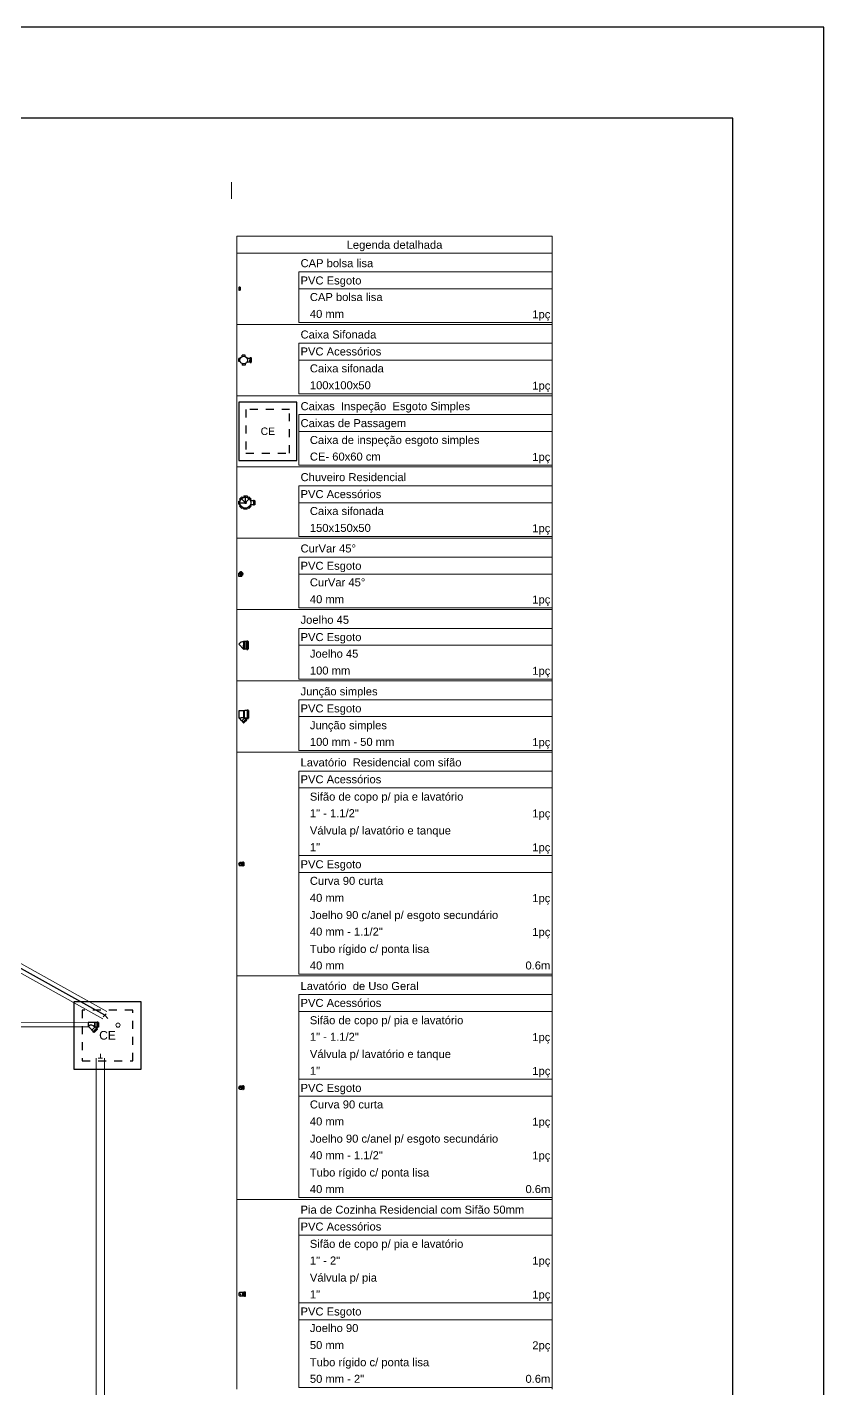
# Model space of a CAD drawing. Header units: millimetres. Extents: x 270 to 744, y -31 to 127.
# Drawn here: x 706.98 to 716.98, y 110.29 to 127.37 of the extents above; entities that cross this region are included whole.
import ezdxf

# ---------------------------------------------------------------- set-up
doc = ezdxf.new("R2010")
doc.units = ezdxf.units.MM
doc.header["$LTSCALE"] = 0.01
doc.header["$MEASUREMENT"] = 0
doc.linetypes.add('DASHDOT', pattern=[25.4, 12.7, -6.35, 0, -6.35])
doc.linetypes.add('Dashed', pattern=[0.75, 0.5, -0.25])
for name, color, linetype, lineweight in [('DI-Tabelas', 7, 'Continuous', 5), ('TQ-Condutos', 3, 'Continuous', 5), ('TQ-Conexões', 9, 'Continuous', 5)]:
    doc.layers.add(name, color=color, linetype=linetype, lineweight=lineweight)
for name, color, linetype in [('FOLHA', 7, 'Continuous'), ('Simbolos', 5, 'Continuous'), ('Simbolos_int', 2, 'Continuous')]:
    doc.layers.add(name, color=color, linetype=linetype)
doc.styles.add('Arial', font='arial.ttf')

# ---------------------------------------------------------------- blocks, each defined once
blk = doc.blocks.new('A3')
at = {"color": 15}
blk.add_lwpolyline([(0, 0), (420, 0), (420, 297), (0, 297)], close=True, dxfattribs=at)
at = {"color": 0}
blk.add_lwpolyline([(25, 10), (410, 10), (410, 287), (25, 287)], close=True, dxfattribs=at)

msp = doc.modelspace()

# ---------------------------------------------------------------- linework, layer by layer
msp.add_line((707.957, 114.973), (700.632, 119.062))
at = {"layer": 'DI-Tabelas'}
for p, q in [((709.546, 125.429), (709.546, 125.217)), ((709.615, 124.539), (709.615, 124.751)), ((709.615, 124.751), (713.571, 124.751)), ((713.571, 124.751), (713.571, 124.539)), ((713.571, 124.539), (709.615, 124.539)), ((709.615, 123.644), (709.615, 124.539)), ((713.571, 124.539), (713.571, 123.644)), ((713.571, 124.304), (710.391, 124.304)), ((710.391, 124.091), (710.391, 124.304)), ((713.571, 124.304), (713.571, 124.091)), ((713.571, 124.091), (710.391, 124.091)), ((710.391, 123.879), (710.391, 124.091)), ((713.571, 124.091), (713.571, 123.879)), ((710.391, 123.667), (710.391, 123.879)), ((713.571, 123.879), (713.571, 123.667)), ((710.368, 123.644), (709.615, 123.644)), ((709.615, 122.749), (709.615, 123.644)), ((713.571, 123.644), (710.368, 123.644)), ((713.146, 123.667), (710.391, 123.667)), ((713.571, 123.667), (713.146, 123.667)), ((713.571, 123.644), (713.571, 122.749)), ((713.571, 123.409), (710.391, 123.409)), ((710.391, 123.196), (710.391, 123.409)), ((713.571, 123.409), (713.571, 123.196)), ((713.571, 123.196), (710.391, 123.196)), ((710.391, 122.984), (710.391, 123.196)), ((713.571, 123.196), (713.571, 122.984)), ((710.391, 122.772), (710.391, 122.984)), ((713.571, 122.984), (713.571, 122.772)), ((710.368, 122.749), (709.615, 122.749)), ((709.615, 121.854), (709.615, 122.749)), ((713.571, 122.749), (710.368, 122.749)), ((713.254, 122.772), (710.391, 122.772)), ((713.571, 122.772), (713.254, 122.772)), ((713.571, 122.749), (713.571, 121.854)), ((713.571, 122.514), (710.391, 122.514)), ((710.391, 122.301), (710.391, 122.514)), ((713.571, 122.514), (713.571, 122.301)), ((713.571, 122.301), (710.391, 122.301)), ((710.391, 122.089), (710.391, 122.301)), ((713.571, 122.301), (713.571, 122.089)), ((710.391, 121.877), (710.391, 122.089)), ((713.571, 122.089), (713.571, 121.877)), ((710.368, 121.854), (709.615, 121.854)), ((709.615, 120.959), (709.615, 121.854)), ((713.571, 121.854), (710.368, 121.854)), ((712.73, 121.877), (710.391, 121.877)), ((713.571, 121.877), (712.73, 121.877)), ((713.571, 121.854), (713.571, 120.959)), ((713.571, 121.619), (710.391, 121.619)), ((710.391, 121.406), (710.391, 121.619)), ((713.571, 121.619), (713.571, 121.406)), ((713.571, 121.406), (710.391, 121.406)), ((710.391, 121.194), (710.391, 121.406)), ((713.571, 121.406), (713.571, 121.194)), ((710.391, 120.982), (710.391, 121.194)), ((713.571, 121.194), (713.571, 120.982)), ((713.168, 120.982), (710.391, 120.982)), ((713.571, 120.982), (713.168, 120.982)), ((710.368, 120.959), (709.615, 120.959)), ((709.615, 120.064), (709.615, 120.959)), ((713.571, 120.959), (710.368, 120.959)), ((713.571, 120.959), (713.571, 120.064)), ((713.571, 120.724), (710.391, 120.724)), ((710.391, 120.511), (710.391, 120.724)), ((713.571, 120.724), (713.571, 120.511)), ((713.571, 120.511), (710.391, 120.511)), ((710.391, 120.299), (710.391, 120.511)), ((713.571, 120.511), (713.571, 120.299)), ((710.391, 120.087), (710.391, 120.299)), ((713.571, 120.299), (713.571, 120.087)), ((710.368, 120.064), (709.615, 120.064)), ((709.615, 119.169), (709.615, 120.064)), ((713.571, 120.064), (710.368, 120.064)), ((713.254, 120.087), (710.391, 120.087)), ((713.571, 120.087), (713.254, 120.087)), ((713.571, 120.064), (713.571, 119.169)), ((713.571, 119.829), (710.391, 119.829)), ((710.391, 119.616), (710.391, 119.829)), ((713.571, 119.829), (713.571, 119.616)), ((713.571, 119.616), (710.391, 119.616)), ((710.391, 119.404), (710.391, 119.616)), ((713.571, 119.616), (713.571, 119.404)), ((710.391, 119.192), (710.391, 119.404)), ((713.571, 119.404), (713.571, 119.192)), ((710.368, 119.169), (709.615, 119.169)), ((709.615, 118.274), (709.615, 119.169)), ((713.571, 119.169), (710.368, 119.169)), ((713.254, 119.192), (710.391, 119.192)), ((713.571, 119.192), (713.254, 119.192)), ((713.571, 119.169), (713.571, 118.274)), ((713.571, 118.934), (710.391, 118.934)), ((710.391, 118.722), (710.391, 118.934)), ((713.571, 118.934), (713.571, 118.722)), ((713.571, 118.722), (710.391, 118.722)), ((710.391, 118.509), (710.391, 118.722)), ((713.571, 118.722), (713.571, 118.509)), ((710.391, 118.297), (710.391, 118.509)), ((713.571, 118.509), (713.571, 118.297)), ((710.368, 118.274), (709.615, 118.274)), ((709.615, 115.468), (709.615, 118.274)), ((713.571, 118.274), (710.368, 118.274)), ((713.254, 118.297), (710.391, 118.297)), ((713.571, 118.297), (713.254, 118.297)), ((713.571, 118.274), (713.571, 115.468)), ((713.571, 118.039), (710.391, 118.039)), ((710.391, 117.827), (710.391, 118.039)), ((713.571, 118.039), (713.571, 117.827)), ((713.571, 117.827), (710.391, 117.827)), ((710.391, 117.614), (710.391, 117.827)), ((713.571, 117.827), (713.571, 117.614)), ((710.391, 117.402), (710.391, 117.614)), ((713.571, 117.614), (713.571, 117.402)), ((710.391, 117.19), (710.391, 117.402)), ((713.571, 117.402), (713.571, 117.19)), ((710.391, 116.977), (710.391, 117.19)), ((713.571, 117.19), (713.571, 116.977)), ((712.568, 116.977), (710.391, 116.977)), ((710.391, 116.765), (710.391, 116.977)), ((713.571, 116.977), (712.568, 116.977)), ((713.571, 116.977), (713.571, 116.765)), ((713.571, 116.765), (710.391, 116.765)), ((710.391, 116.553), (710.391, 116.765)), ((713.571, 116.765), (713.571, 116.553)), ((710.391, 116.34), (710.391, 116.553)), ((713.571, 116.553), (713.571, 116.34)), ((710.391, 116.128), (710.391, 116.34)), ((713.571, 116.34), (713.571, 116.128)), ((710.391, 115.916), (710.391, 116.128)), ((713.571, 116.128), (713.571, 115.916)), ((710.391, 115.703), (710.391, 115.916)), ((713.571, 115.916), (713.571, 115.703)), ((710.391, 115.491), (710.391, 115.703)), ((713.571, 115.703), (713.571, 115.491)), ((710.368, 115.468), (709.615, 115.468)), ((709.615, 112.662), (709.615, 115.468)), ((713.571, 115.468), (710.368, 115.468)), ((712.568, 115.491), (710.391, 115.491)), ((713.571, 115.491), (712.568, 115.491)), ((713.571, 115.468), (713.571, 112.662)), ((713.571, 115.233), (710.391, 115.233)), ((710.391, 115.021), (710.391, 115.233)), ((713.571, 115.233), (713.571, 115.021)), ((713.571, 115.021), (710.391, 115.021)), ((710.391, 114.808), (710.391, 115.021)), ((713.571, 115.021), (713.571, 114.808)), ((710.391, 114.596), (710.391, 114.808)), ((713.571, 114.808), (713.571, 114.596)), ((710.391, 114.384), (710.391, 114.596)), ((713.571, 114.596), (713.571, 114.384)), ((710.391, 114.171), (710.391, 114.384)), ((713.571, 114.384), (713.571, 114.171)), ((712.568, 114.171), (710.391, 114.171)), ((710.391, 113.959), (710.391, 114.171)), ((713.571, 114.171), (712.568, 114.171)), ((713.571, 114.171), (713.571, 113.959)), ((713.571, 113.959), (710.391, 113.959)), ((710.391, 113.747), (710.391, 113.959)), ((713.571, 113.959), (713.571, 113.747)), ((710.391, 113.534), (710.391, 113.747)), ((713.571, 113.747), (713.571, 113.534)), ((710.391, 113.322), (710.391, 113.534)), ((713.571, 113.534), (713.571, 113.322)), ((710.391, 113.11), (710.391, 113.322)), ((713.571, 113.322), (713.571, 113.11)), ((710.391, 112.897), (710.391, 113.11)), ((713.571, 113.11), (713.571, 112.897)), ((710.391, 112.685), (710.391, 112.897)), ((713.571, 112.897), (713.571, 112.685)), ((710.368, 112.662), (709.615, 112.662)), ((709.615, 110.281), (709.615, 112.662)), ((713.571, 112.662), (710.368, 112.662)), ((712.568, 112.685), (710.391, 112.685)), ((713.571, 112.685), (712.568, 112.685)), ((713.571, 112.662), (713.571, 110.281)), ((713.571, 112.427), (710.391, 112.427)), ((710.391, 112.215), (710.391, 112.427)), ((713.571, 112.427), (713.571, 112.215)), ((713.571, 112.215), (710.391, 112.215)), ((710.391, 112.002), (710.391, 112.215)), ((713.571, 112.215), (713.571, 112.002)), ((710.391, 111.79), (710.391, 112.002)), ((713.571, 112.002), (713.571, 111.79)), ((710.391, 111.578), (710.391, 111.79)), ((713.571, 111.79), (713.571, 111.578)), ((710.391, 111.365), (710.391, 111.578)), ((713.571, 111.578), (713.571, 111.365)), ((712.26, 111.365), (710.391, 111.365)), ((710.391, 111.153), (710.391, 111.365)), ((713.571, 111.365), (712.26, 111.365)), ((713.571, 111.365), (713.571, 111.153)), ((713.571, 111.153), (710.391, 111.153)), ((710.391, 110.941), (710.391, 111.153)), ((713.571, 111.153), (713.571, 110.941)), ((710.391, 110.729), (710.391, 110.941)), ((713.571, 110.941), (713.571, 110.729)), ((710.391, 110.516), (710.391, 110.729)), ((713.571, 110.729), (713.571, 110.516)), ((710.391, 110.304), (710.391, 110.516)), ((713.571, 110.516), (713.571, 110.304)), ((712.26, 110.304), (710.391, 110.304)), ((713.571, 110.304), (712.26, 110.304))]:
    msp.add_line(p, q, dxfattribs=at)
at = {"layer": 'Simbolos', "color": 7}
for p, q in [((709.641, 124.112), (709.638, 124.112)), ((709.638, 124.112), (709.638, 124.07)), ((709.641, 124.112), (709.642, 124.111)), ((709.654, 124.111), (709.642, 124.111)), ((709.656, 124.109), (709.656, 124.073)), ((709.638, 123.176), (709.638, 123.216)), ((709.656, 123.216), (709.638, 123.216)), ((709.72, 123.259), (709.681, 123.259)), ((709.681, 123.241), (709.681, 123.259)), ((709.72, 123.241), (709.72, 123.259)), ((709.742, 123.221), (709.778, 123.221)), ((709.782, 123.221), (709.778, 123.221)), ((709.778, 123.221), (709.778, 123.221)), ((709.783, 123.224), (709.783, 123.222)), ((709.792, 123.225), (709.784, 123.225)), ((709.793, 123.225), (709.794, 123.222)), ((709.799, 123.221), (709.795, 123.221)), ((709.799, 123.171), (709.799, 123.221)), ((709.656, 123.176), (709.638, 123.176)), ((709.681, 123.152), (709.681, 123.133)), ((709.72, 123.133), (709.681, 123.133)), ((709.72, 123.152), (709.72, 123.133)), ((709.742, 123.172), (709.778, 123.172)), ((709.778, 123.171), (709.778, 123.172)), ((709.782, 123.171), (709.778, 123.171)), ((709.783, 123.168), (709.783, 123.17)), ((709.792, 123.167), (709.784, 123.167)), ((709.793, 123.168), (709.794, 123.171)), ((709.799, 123.171), (709.795, 123.171)), ((709.701, 121.49), (709.701, 121.472)), ((709.701, 121.49), (709.742, 121.49)), ((709.742, 121.49), (709.742, 121.472)), ((709.638, 121.386), (709.638, 121.427)), ((709.638, 121.427), (709.655, 121.427)), ((709.638, 121.386), (709.655, 121.386)), ((709.648, 121.451), (709.677, 121.48)), ((709.648, 121.451), (709.66, 121.438)), ((709.648, 121.362), (709.66, 121.374)), ((709.677, 121.333), (709.648, 121.362)), ((709.677, 121.48), (709.689, 121.467)), ((709.677, 121.333), (709.689, 121.345)), ((709.701, 121.323), (709.701, 121.341)), ((709.742, 121.323), (709.701, 121.323)), ((709.742, 121.323), (709.742, 121.341)), ((709.766, 121.48), (709.753, 121.467)), ((709.766, 121.333), (709.753, 121.345)), ((709.766, 121.48), (709.795, 121.451)), ((709.795, 121.362), (709.766, 121.333)), ((709.795, 121.451), (709.782, 121.438)), ((709.795, 121.362), (709.782, 121.374)), ((709.823, 121.431), (709.785, 121.431)), ((709.823, 121.381), (709.785, 121.381)), ((709.824, 121.435), (709.824, 121.432)), ((709.824, 121.378), (709.824, 121.381)), ((709.833, 121.435), (709.825, 121.435)), ((709.833, 121.377), (709.825, 121.377)), ((709.834, 121.435), (709.835, 121.432)), ((709.834, 121.378), (709.835, 121.381)), ((709.839, 121.431), (709.835, 121.431)), ((709.839, 121.381), (709.835, 121.381)), ((709.839, 121.431), (709.839, 121.381)), ((709.638, 120.513), (709.64, 120.52)), ((709.678, 120.5), (709.638, 120.513)), ((709.68, 120.507), (709.64, 120.52)), ((709.641, 120.479), (709.641, 120.512)), ((709.678, 120.479), (709.641, 120.479)), ((709.642, 120.519), (709.661, 120.538)), ((709.684, 120.508), (709.658, 120.535)), ((709.663, 120.544), (709.659, 120.54)), ((709.659, 120.54), (709.689, 120.51)), ((709.685, 120.509), (709.659, 120.535)), ((709.693, 120.514), (709.663, 120.544)), ((709.665, 120.542), (709.668, 120.544)), ((709.668, 120.544), (709.694, 120.518)), ((709.678, 120.479), (709.678, 120.5)), ((709.678, 120.5), (709.684, 120.498)), ((709.68, 120.507), (709.686, 120.505)), ((709.684, 120.508), (709.687, 120.512)), ((709.686, 120.505), (709.684, 120.498)), ((709.689, 120.51), (709.693, 120.514)), ((709.691, 120.516), (709.694, 120.518)), ((709.646, 119.638), (709.638, 119.629)), ((709.702, 119.664), (709.7, 119.664)), ((709.7, 119.663), (709.7, 119.664)), ((709.703, 119.663), (709.702, 119.664)), ((709.708, 119.663), (709.703, 119.663)), ((709.703, 119.663), (709.703, 119.617)), ((709.71, 119.665), (709.708, 119.663)), ((709.728, 119.665), (709.71, 119.665)), ((709.729, 119.665), (709.728, 119.665)), ((709.74, 119.665), (709.729, 119.665)), ((709.741, 119.668), (709.74, 119.666)), ((709.75, 119.669), (709.742, 119.669)), ((709.751, 119.669), (709.752, 119.666)), ((709.757, 119.665), (709.753, 119.665)), ((709.757, 119.665), (709.757, 119.568)), ((709.708, 119.569), (709.703, 119.564)), ((709.71, 119.568), (709.71, 119.569)), ((709.728, 119.568), (709.71, 119.568)), ((709.729, 119.568), (709.728, 119.568)), ((709.74, 119.568), (709.729, 119.568)), ((709.741, 119.565), (709.74, 119.567)), ((709.75, 119.564), (709.742, 119.564)), ((709.751, 119.565), (709.752, 119.567)), ((709.757, 119.568), (709.753, 119.568)), ((709.703, 118.795), (709.638, 118.795)), ((709.638, 118.795), (709.638, 118.702)), ((709.704, 118.795), (709.638, 118.795)), ((709.638, 118.795), (709.638, 118.702)), ((709.703, 118.795), (709.703, 118.796)), ((709.706, 118.796), (709.703, 118.796)), ((709.704, 118.795), (709.704, 118.796)), ((709.706, 118.796), (709.704, 118.796)), ((709.706, 118.795), (709.706, 118.796)), ((709.707, 118.795), (709.706, 118.796)), ((709.712, 118.795), (709.706, 118.795)), ((709.712, 118.795), (709.707, 118.795)), ((709.714, 118.797), (709.712, 118.795)), ((709.714, 118.797), (709.712, 118.795)), ((709.743, 118.797), (709.714, 118.797)), ((709.743, 118.797), (709.714, 118.797)), ((709.744, 118.8), (709.744, 118.798)), ((709.745, 118.8), (709.744, 118.798)), ((709.754, 118.801), (709.745, 118.801)), ((709.754, 118.801), (709.745, 118.801)), ((709.755, 118.8), (709.756, 118.797)), ((709.755, 118.8), (709.756, 118.798)), ((709.76, 118.797), (709.756, 118.797)), ((709.761, 118.797), (709.757, 118.797)), ((709.76, 118.797), (709.76, 118.7)), ((709.761, 118.797), (709.761, 118.7)), ((709.646, 118.702), (709.638, 118.702)), ((709.646, 118.702), (709.638, 118.702)), ((709.677, 118.67), (709.646, 118.702)), ((709.678, 118.67), (709.646, 118.702)), ((709.677, 118.668), (709.677, 118.67)), ((709.691, 118.654), (709.677, 118.668)), ((709.678, 118.668), (709.678, 118.67)), ((709.692, 118.654), (709.678, 118.668)), ((709.69, 118.651), (709.692, 118.653)), ((709.69, 118.651), (709.691, 118.652)), ((709.696, 118.644), (709.69, 118.65)), ((709.696, 118.644), (709.69, 118.649)), ((709.697, 118.644), (709.699, 118.645)), ((709.697, 118.644), (709.699, 118.645)), ((709.703, 118.642), (709.7, 118.645)), ((709.703, 118.642), (709.7, 118.645)), ((709.738, 118.678), (709.703, 118.642)), ((709.738, 118.677), (709.703, 118.642)), ((709.743, 118.7), (709.718, 118.7)), ((709.727, 118.689), (709.718, 118.698)), ((709.727, 118.689), (709.718, 118.698)), ((709.743, 118.7), (709.719, 118.7)), ((709.73, 118.691), (709.728, 118.689)), ((709.73, 118.691), (709.728, 118.689)), ((709.737, 118.685), (709.731, 118.691)), ((709.737, 118.685), (709.731, 118.69)), ((709.737, 118.684), (709.735, 118.681)), ((709.738, 118.677), (709.735, 118.68)), ((709.737, 118.684), (709.736, 118.682)), ((709.738, 118.678), (709.736, 118.68)), ((709.744, 118.696), (709.744, 118.699)), ((709.745, 118.697), (709.744, 118.699)), ((709.754, 118.696), (709.745, 118.696)), ((709.754, 118.696), (709.745, 118.696)), ((709.755, 118.696), (709.756, 118.699)), ((709.755, 118.696), (709.756, 118.699)), ((709.76, 118.7), (709.756, 118.7)), ((709.761, 118.7), (709.757, 118.7)), ((709.658, 116.89), (709.667, 116.89)), ((709.667, 116.89), (709.676, 116.89)), ((709.677, 116.891), (709.676, 116.89)), ((709.69, 116.891), (709.677, 116.891)), ((709.691, 116.893), (709.691, 116.892)), ((709.696, 116.894), (709.692, 116.894)), ((709.697, 116.893), (709.698, 116.892)), ((709.701, 116.891), (709.698, 116.891)), ((709.701, 116.891), (709.701, 116.851)), ((709.658, 116.852), (709.667, 116.852)), ((709.667, 116.852), (709.676, 116.852)), ((709.677, 116.851), (709.676, 116.852)), ((709.69, 116.851), (709.677, 116.851)), ((709.691, 116.849), (709.691, 116.85)), ((709.696, 116.848), (709.692, 116.848)), ((709.697, 116.849), (709.698, 116.85)), ((709.701, 116.851), (709.698, 116.851)), ((709.658, 114.084), (709.667, 114.084)), ((709.658, 114.046), (709.667, 114.046)), ((709.667, 114.084), (709.676, 114.084)), ((709.667, 114.046), (709.676, 114.046)), ((709.677, 114.085), (709.676, 114.084)), ((709.677, 114.045), (709.676, 114.046)), ((709.69, 114.085), (709.677, 114.085)), ((709.69, 114.045), (709.677, 114.045)), ((709.691, 114.087), (709.691, 114.086)), ((709.691, 114.043), (709.691, 114.044)), ((709.696, 114.088), (709.692, 114.088)), ((709.696, 114.042), (709.692, 114.042)), ((709.697, 114.087), (709.698, 114.086)), ((709.697, 114.043), (709.698, 114.044)), ((709.701, 114.085), (709.698, 114.085)), ((709.701, 114.045), (709.698, 114.045)), ((709.701, 114.085), (709.701, 114.045)), ((709.687, 111.495), (709.664, 111.495)), ((709.687, 111.449), (709.664, 111.449)), ((709.689, 111.496), (709.687, 111.495)), ((709.689, 111.447), (709.687, 111.449)), ((709.704, 111.496), (709.689, 111.496)), ((709.704, 111.447), (709.689, 111.447)), ((709.704, 111.497), (709.704, 111.496)), ((709.708, 111.497), (709.704, 111.497)), ((709.704, 111.447), (709.704, 111.447)), ((709.708, 111.447), (709.704, 111.447)), ((709.709, 111.5), (709.709, 111.497)), ((709.709, 111.443), (709.709, 111.446)), ((709.718, 111.501), (709.71, 111.501)), ((709.718, 111.443), (709.71, 111.443)), ((709.719, 111.5), (709.72, 111.497)), ((709.719, 111.443), (709.72, 111.446)), ((709.725, 111.497), (709.721, 111.497)), ((709.725, 111.447), (709.721, 111.447)), ((709.725, 111.447), (709.725, 111.497))]:
    msp.add_line(p, q, dxfattribs=at)
at = {"layer": 'Simbolos', "color": 7, "linetype": 'Continuous'}
for p, q in [((709.641, 124.07), (709.638, 124.07)), ((709.641, 124.07), (709.642, 124.071)), ((709.654, 124.071), (709.642, 124.071))]:
    msp.add_line(p, q, dxfattribs=at)
at = {"layer": 'Simbolos'}
for p, q in [((707.827, 114.882), (707.75, 114.882)), ((707.75, 114.882), (707.75, 114.828)), ((707.757, 114.828), (707.75, 114.828)), ((707.796, 114.79), (707.758, 114.828)), ((707.831, 114.883), (707.827, 114.883)), ((707.827, 114.882), (707.827, 114.883)), ((707.831, 114.882), (707.831, 114.883)), ((707.833, 114.882), (707.831, 114.882)), ((707.835, 114.883), (707.833, 114.882)), ((707.853, 114.883), (707.835, 114.883)), ((707.852, 114.812), (707.84, 114.824)), ((707.853, 114.826), (707.841, 114.826)), ((707.858, 114.884), (707.853, 114.884)), ((707.853, 114.884), (707.853, 114.883)), ((707.858, 114.826), (707.853, 114.826)), ((707.853, 114.826), (707.853, 114.826)), ((707.86, 114.887), (707.859, 114.885)), ((707.86, 114.822), (707.859, 114.825)), ((707.87, 114.888), (707.861, 114.888)), ((707.87, 114.821), (707.861, 114.821)), ((707.871, 114.888), (707.872, 114.884)), ((707.871, 114.822), (707.872, 114.825)), ((707.877, 114.884), (707.873, 114.884)), ((707.877, 114.826), (707.873, 114.826)), ((707.877, 114.884), (707.877, 114.826)), ((707.796, 114.787), (707.796, 114.79)), ((707.812, 114.771), (707.796, 114.787)), ((707.81, 114.767), (707.812, 114.77)), ((707.816, 114.759), (707.81, 114.766)), ((707.818, 114.759), (707.821, 114.761)), ((707.825, 114.757), (707.822, 114.761)), ((707.866, 114.798), (707.825, 114.757)), ((707.856, 114.814), (707.854, 114.812)), ((707.864, 114.807), (707.857, 114.813)), ((707.864, 114.806), (707.862, 114.803)), ((707.866, 114.798), (707.863, 114.802))]:
    msp.add_line(p, q, dxfattribs=at)
at = {"layer": 'Simbolos', "color": 7, "linetype": 'Continuous'}
msp.add_lwpolyline([(709.638, 121.936), (710.368, 121.936), (710.368, 122.666), (709.638, 122.666), (709.638, 121.936), (709.638, 121.936)], dxfattribs=at)
at = {"layer": 'Simbolos', "linetype": 'Continuous'}
msp.add_lwpolyline([(707.569, 114.298), (708.414, 114.298), (708.414, 115.143), (707.569, 115.143), (707.569, 114.298), (707.569, 114.298)], dxfattribs=at)
at = {"layer": 'Simbolos', "color": 7}
for centre, radius in [((709.7, 123.196), 0.0482), ((709.721, 121.406), 0.0689)]:
    msp.add_circle(centre, radius, dxfattribs=at)
for centre, radius, start, end in [((709.654, 124.109), 0.0021, 0, 90), ((709.656, 123.218), 0.00137, 270, 334.59), ((709.679, 123.241), 0.00137, 295.41, 0), ((709.722, 123.241), 0.00137, 180, 244.59), ((709.782, 123.222), 0.000913, 270, 355), ((709.784, 123.224), 0.000913, 90, 175), ((709.792, 123.224), 0.000913, 15, 90), ((709.795, 123.222), 0.000913, 195, 270), ((709.656, 123.175), 0.00137, 25.4103, 90), ((709.679, 123.152), 0.00137, 0, 64.5897), ((709.722, 123.152), 0.00137, 115.41, 180), ((709.782, 123.17), 0.000913, 5, 90), ((709.784, 123.168), 0.000913, 185, 270), ((709.792, 123.168), 0.000913, 270, 345), ((709.795, 123.17), 0.000913, 90, 165), ((709.823, 121.432), 0.000913, 270, 355), ((709.823, 121.381), 0.000913, 5, 90), ((709.825, 121.435), 0.000913, 90, 175), ((709.825, 121.378), 0.000913, 185, 270), ((709.833, 121.435), 0.000913, 15, 90), ((709.833, 121.378), 0.000913, 270, 345), ((709.835, 121.432), 0.000913, 195, 270), ((709.835, 121.381), 0.000913, 90, 165), ((709.709, 119.575), 0.0887, 96.0987, 135), ((709.74, 119.666), 0.000913, 270, 355), ((709.742, 119.668), 0.000913, 90, 175), ((709.75, 119.668), 0.000913, 15, 90), ((709.753, 119.666), 0.000913, 195, 270), ((709.709, 119.568), 0.00137, 45, 135), ((709.74, 119.567), 0.000913, 5, 90), ((709.742, 119.565), 0.000913, 185, 270), ((709.75, 119.565), 0.000913, 270, 345), ((709.753, 119.567), 0.000913, 90, 165), ((709.743, 118.798), 0.000913, 270, 355), ((709.743, 118.798), 0.000913, 270, 355), ((709.745, 118.8), 0.000913, 90, 175), ((709.745, 118.8), 0.000913, 90, 175), ((709.754, 118.8), 0.000913, 15, 90), ((709.754, 118.8), 0.000913, 15, 90), ((709.756, 118.798), 0.000913, 195, 270), ((709.757, 118.798), 0.000913, 195, 270), ((709.646, 118.701), 0.000913, 34.2682, 90), ((709.646, 118.701), 0.000913, 34.2682, 90), ((709.691, 118.65), 0.000913, 140, 225), ((709.691, 118.65), 0.000913, 140, 225), ((709.691, 118.653), 0.000913, 320, 45), ((709.691, 118.653), 0.000913, 320, 45), ((709.696, 118.644), 0.000913, 225, 300), ((709.696, 118.645), 0.000913, 225, 300), ((709.7, 118.644), 0.000913, 45, 120), ((709.7, 118.644), 0.000913, 45, 120), ((709.718, 118.699), 0.000913, 90, 225), ((709.719, 118.699), 0.000913, 90, 225), ((709.727, 118.69), 0.000913, 225, 310), ((709.727, 118.69), 0.000913, 225, 310), ((709.73, 118.69), 0.000913, 45, 130), ((709.73, 118.69), 0.000913, 45, 130), ((709.736, 118.681), 0.000913, 150, 225), ((709.736, 118.681), 0.000913, 150, 225), ((709.736, 118.684), 0.000913, 330, 45), ((709.736, 118.684), 0.000913, 330, 45), ((709.743, 118.699), 0.000913, 5, 90), ((709.743, 118.699), 0.000913, 5, 90), ((709.745, 118.696), 0.000913, 185, 270), ((709.745, 118.697), 0.000913, 185, 270), ((709.754, 118.696), 0.000913, 270, 345), ((709.754, 118.697), 0.000913, 270, 345), ((709.756, 118.699), 0.000913, 90, 165), ((709.757, 118.699), 0.000913, 90, 165), ((709.658, 116.871), 0.0188, 90, 270), ((709.69, 116.892), 0.000913, 270, 355), ((709.692, 116.893), 0.000913, 90, 175), ((709.696, 116.893), 0.000913, 15, 90), ((709.698, 116.892), 0.000913, 195, 270), ((709.69, 116.85), 0.000913, 5, 90), ((709.692, 116.849), 0.000913, 185, 270), ((709.696, 116.849), 0.000913, 270, 345), ((709.698, 116.85), 0.000913, 90, 165), ((709.658, 114.065), 0.0188, 90, 270), ((709.69, 114.086), 0.000913, 270, 355), ((709.69, 114.044), 0.000913, 5, 90), ((709.692, 114.087), 0.000913, 90, 175), ((709.692, 114.043), 0.000913, 185, 270), ((709.696, 114.087), 0.000913, 15, 90), ((709.696, 114.043), 0.000913, 270, 345), ((709.698, 114.086), 0.000913, 195, 270), ((709.698, 114.044), 0.000913, 90, 165), ((709.661, 111.472), 0.0233, 82.826, 277.174), ((709.708, 111.498), 0.000913, 270, 355), ((709.708, 111.446), 0.000913, 5, 90), ((709.71, 111.5), 0.000913, 90, 175), ((709.71, 111.444), 0.000913, 185, 270), ((709.718, 111.5), 0.000913, 15, 90), ((709.718, 111.444), 0.000913, 270, 345), ((709.721, 111.498), 0.000913, 195, 270), ((709.721, 111.446), 0.000913, 90, 165)]:
    msp.add_arc(centre, radius, start, end, dxfattribs=at)
at = {"layer": 'Simbolos', "color": 7, "linetype": 'Continuous'}
msp.add_arc((709.654, 124.073), 0.0021, 270, 0, dxfattribs=at)
at = {"layer": 'Simbolos'}
for centre, radius, start, end in [((707.757, 114.826), 0.00158, 45, 90), ((707.841, 114.825), 0.00106, 90, 225), ((707.858, 114.885), 0.00106, 270, 355), ((707.858, 114.825), 0.00106, 5, 90), ((707.861, 114.887), 0.00106, 90, 175), ((707.861, 114.822), 0.00106, 185, 270), ((707.87, 114.887), 0.00106, 15, 90), ((707.87, 114.822), 0.00106, 270, 345), ((707.873, 114.885), 0.00106, 195, 270), ((707.873, 114.825), 0.00106, 90, 165), ((707.811, 114.767), 0.00106, 140, 225), ((707.811, 114.77), 0.00106, 320, 45), ((707.817, 114.76), 0.00106, 225, 300), ((707.821, 114.76), 0.00106, 45, 120), ((707.853, 114.813), 0.00106, 225, 310), ((707.857, 114.813), 0.00106, 45, 130), ((707.863, 114.802), 0.00106, 150, 225), ((707.863, 114.806), 0.00106, 330, 45)]:
    msp.add_arc(centre, radius, start, end, dxfattribs=at)
at = {"layer": 'Simbolos_int', "color": 7}
for p, q in [((709.642, 124.071), (709.642, 124.111)), ((709.778, 123.221), (709.778, 123.196)), ((709.778, 123.172), (709.778, 123.196)), ((709.783, 123.221), (709.783, 123.171)), ((709.794, 123.221), (709.794, 123.171)), ((709.824, 121.431), (709.824, 121.381)), ((709.835, 121.431), (709.835, 121.381)), ((709.659, 120.51), (709.681, 120.531)), ((709.659, 120.479), (709.659, 120.51)), ((709.678, 120.502), (709.682, 120.506)), ((709.678, 120.5), (709.678, 120.502)), ((709.703, 119.564), (709.638, 119.629)), ((709.7, 119.664), (709.7, 119.617)), ((709.7, 119.567), (709.7, 119.617)), ((709.702, 119.664), (709.702, 119.617)), ((709.702, 119.568), (709.702, 119.617)), ((709.703, 119.566), (709.703, 119.617)), ((709.708, 119.663), (709.708, 119.569)), ((709.729, 119.665), (709.729, 119.568)), ((709.74, 119.665), (709.74, 119.568)), ((709.752, 119.665), (709.752, 119.568)), ((709.703, 118.705), (709.703, 118.795)), ((709.704, 118.706), (709.704, 118.795)), ((709.706, 118.704), (709.706, 118.795)), ((709.707, 118.705), (709.707, 118.795)), ((709.712, 118.702), (709.712, 118.795)), ((709.712, 118.702), (709.712, 118.795)), ((709.744, 118.797), (709.744, 118.7)), ((709.744, 118.797), (709.744, 118.7)), ((709.756, 118.797), (709.756, 118.7)), ((709.756, 118.797), (709.756, 118.7)), ((709.71, 118.703), (709.677, 118.67)), ((709.71, 118.703), (709.678, 118.67)), ((709.727, 118.689), (709.692, 118.653)), ((709.727, 118.688), (709.692, 118.653)), ((709.735, 118.681), (709.7, 118.645)), ((709.735, 118.681), (709.7, 118.646)), ((709.665, 116.871), (709.651, 116.871)), ((709.658, 116.865), (709.658, 116.882)), ((709.676, 116.852), (709.676, 116.89)), ((709.691, 116.851), (709.691, 116.891)), ((709.698, 116.851), (709.698, 116.891)), ((709.665, 114.065), (709.651, 114.065)), ((709.658, 114.059), (709.658, 114.076)), ((709.676, 114.046), (709.676, 114.084)), ((709.691, 114.045), (709.691, 114.085)), ((709.698, 114.045), (709.698, 114.085)), ((709.661, 111.472), (709.654, 111.472)), ((709.661, 111.472), (709.661, 111.477)), ((709.661, 111.472), (709.661, 111.463)), ((709.661, 111.472), (709.668, 111.472)), ((709.687, 111.495), (709.687, 111.449)), ((709.704, 111.497), (709.704, 111.447)), ((709.709, 111.447), (709.709, 111.497)), ((709.72, 111.447), (709.72, 111.497))]:
    msp.add_line(p, q, dxfattribs=at)
at = {"layer": 'Simbolos_int', "color": 7, "linetype": 'DASHDOT', "ltscale": 0.05}
for p, q in [((709.721, 121.49), (709.721, 121.323)), ((709.638, 121.406), (709.839, 121.406)), ((709.662, 121.465), (709.78, 121.347)), ((709.78, 121.465), (709.662, 121.347))]:
    msp.add_line(p, q, dxfattribs=at)
at = {"layer": 'Simbolos_int'}
for p, q in [((707.796, 114.787), (707.836, 114.827)), ((707.827, 114.882), (707.827, 114.833)), ((707.831, 114.83), (707.827, 114.833)), ((707.831, 114.882), (707.831, 114.83)), ((707.835, 114.827), (707.835, 114.883)), ((707.859, 114.884), (707.859, 114.826)), ((707.872, 114.884), (707.872, 114.826)), ((707.853, 114.811), (707.812, 114.77)), ((707.862, 114.802), (707.821, 114.761))]:
    msp.add_line(p, q, dxfattribs=at)
at = {"layer": 'Simbolos_int', "color": 7, "linetype": 'Dashed'}
msp.add_lwpolyline([(709.729, 122.027), (710.277, 122.027), (710.277, 122.575), (709.729, 122.575), (709.729, 122.027), (709.729, 122.027)], dxfattribs=at)
at = {"layer": 'Simbolos_int', "color": 7}
msp.add_lwpolyline([(709.684, 120.508), (709.682, 120.507), (709.679, 120.506), (709.677, 120.504), (709.676, 120.5), (709.677, 120.498), (709.678, 120.497)], dxfattribs=at)
at = {"layer": 'Simbolos_int', "linetype": 'Dashed'}
msp.add_lwpolyline([(707.674, 114.404), (708.308, 114.404), (708.308, 115.037), (707.674, 115.037), (707.674, 114.404), (707.674, 114.404)], dxfattribs=at)
at = {"layer": 'Simbolos_int'}
for points in [[(707.757, 114.828), (707.759, 114.837), (707.764, 114.847), (707.769, 114.853)], [(707.769, 114.853), (707.774, 114.855), (707.792, 114.853), (707.81, 114.845), (707.827, 114.833)], [(707.831, 114.83), (707.833, 114.828), (707.84, 114.825)]]:
    msp.add_lwpolyline(points, dxfattribs=at)
at = {"layer": 'Simbolos_int', "color": 7}
for centre, radius, start, end in [((709.728, 118.311), 0.399, 98.6432, 101.731), ((709.728, 118.311), 0.399, 98.6432, 101.731), ((709.687, 118.647), 0.0615, 83.5546, 107.867), ((709.687, 118.647), 0.0615, 83.5546, 107.867), ((709.682, 118.639), 0.0699, 59.5076, 80.5491), ((709.682, 118.639), 0.0699, 59.5076, 80.5491), ((709.658, 116.871), 0.0208, 64.623, 295.377), ((709.658, 114.065), 0.0208, 64.623, 295.377)]:
    msp.add_arc(centre, radius, start, end, dxfattribs=at)
at = {"layer": 'TQ-Condutos'}
for p, q in [((707.982, 115.019), (700.632, 119.122)), ((707.931, 114.927), (700.632, 119.001)), ((705.461, 114.879), (707.75, 114.881)), ((705.461, 114.826), (707.75, 114.828)), ((707.849, 103.89), (707.849, 114.435)), ((707.955, 103.89), (707.955, 114.435))]:
    msp.add_line(p, q, dxfattribs=at)
at = {"layer": 'TQ-Conexões'}
for p, q in [((707.938, 114.954), (707.975, 114.991)), ((707.994, 114.935), (707.957, 114.973)), ((707.902, 114.488), (707.902, 114.435)), ((707.929, 114.435), (707.876, 114.435))]:
    msp.add_line(p, q, dxfattribs=at)
msp.add_circle((708.124, 114.85), 0.0264, dxfattribs=at)

# ---------------------------------------------------------------- block references
at = {"layer": 'FOLHA', "xscale": 0.1141052537551528, "yscale": 0.1141052537551528, "zscale": 0.1141052537551528}
msp.add_blockref('A3', (669.055, 93.483), dxfattribs=at)

# ---------------------------------------------------------------- texts
at = {"layer": 'DI-Tabelas', "line_spacing_factor": 0.6, "style": 'Arial'}
for s, insert, char_height, width, attachment_point in [('Legenda detalhada', (711.593, 124.562), 0.10041, 2.04842, 8), ('CAP bolsa lisa', (710.414, 124.36), 0.10041, 1.68693, 7), ('PVC Esgoto', (710.414, 124.114), 0.1004, 1.20495, 7), ('   CAP bolsa lisa', (710.414, 123.935), 0.10041, 2.04842, 7), ('   40 mm', (710.414, 123.723), 0.1004, 0.96396, 7), ('1pç', (713.548, 123.689), 0.1004, 0.36149, 9), ('Caixa Sifonada', (710.414, 123.465), 0.10041, 1.68693, 7), ('PVC Acessórios', (710.414, 123.252), 0.10041, 1.68693, 7), ('   Caixa sifonada', (710.414, 123.04), 0.10041, 2.04842, 7), ('   100x100x50', (710.414, 122.828), 0.10041, 1.56644, 7), ('1pç', (713.548, 122.794), 0.1004, 0.36149, 9), ('Caixas  Inspeção  Esgoto Simples', (710.414, 122.536), 0.10041, 3.85584, 7), ('Caixas de Passagem', (710.414, 122.324), 0.10041, 2.16891, 7), ('   Caixa de inspeção esgoto simples', (710.414, 122.112), 0.10041, 4.21733, 7), ('   CE- 60x60 cm', (710.414, 121.933), 0.10041, 1.80743, 7), ('1pç', (713.548, 121.9), 0.1004, 0.36149, 9), ('Chuveiro Residencial', (710.414, 121.675), 0.10041, 2.4099, 7), ('PVC Acessórios', (710.414, 121.462), 0.10041, 1.68693, 7), ('   Caixa sifonada', (710.414, 121.25), 0.10041, 2.04842, 7), ('   150x150x50', (710.414, 121.038), 0.10041, 1.56644, 7), ('1pç', (713.548, 121.005), 0.1004, 0.36149, 9), ('CurVar 45%%d', (710.414, 120.78), 0.10041, 1.20495, 7), ('PVC Esgoto', (710.414, 120.534), 0.1004, 1.20495, 7), ('   CurVar 45%%d', (710.414, 120.355), 0.10041, 1.56644, 7), ('   40 mm', (710.414, 120.143), 0.1004, 0.96396, 7), ('1pç', (713.548, 120.11), 0.1004, 0.36149, 9), ('Joelho 45', (710.414, 119.885), 0.1004, 1.08446, 7), ('PVC Esgoto', (710.414, 119.639), 0.1004, 1.20495, 7), ('   Joelho 45', (710.414, 119.46), 0.10041, 1.44594, 7), ('   100 mm', (710.414, 119.248), 0.1004, 1.08446, 7), ('1pç', (713.548, 119.215), 0.1004, 0.36149, 9), ('Junção simples', (710.414, 118.957), 0.10041, 1.68693, 7), ('PVC Esgoto', (710.414, 118.744), 0.1004, 1.20495, 7), ('   Junção simples', (710.414, 118.532), 0.10041, 2.04842, 7), ('   100 mm - 50 mm', (710.414, 118.353), 0.10041, 2.04842, 7), ('1pç', (713.548, 118.32), 0.1004, 0.36149, 9), ('Lavatório  Residencial com sifão', (710.414, 118.095), 0.10041, 3.85584, 7), ('PVC Acessórios', (710.414, 117.883), 0.10041, 1.68693, 7), ('   Sifão de copo p/ pia e lavatório', (710.414, 117.637), 0.10041, 4.21733, 7), ('   1" - 1.1/2"', (710.414, 117.458), 0.10041, 1.68693, 7), ('1pç', (713.548, 117.425), 0.1004, 0.36149, 9), ('   Válvula p/ lavatório e tanque', (710.414, 117.212), 0.10041, 3.85584, 7), ('   1"', (710.414, 117.033), 0.1004, 0.60248, 7), ('1pç', (713.548, 117), 0.1004, 0.36149, 9), ('PVC Esgoto', (710.414, 116.788), 0.1004, 1.20495, 7), ('   Curva 90 curta', (710.414, 116.609), 0.10041, 2.04842, 7), ('   40 mm', (710.414, 116.396), 0.1004, 0.96396, 7), ('1pç', (713.548, 116.363), 0.1004, 0.36149, 9), ('   Joelho 90 c/anel p/ esgoto secundário', (710.414, 116.151), 0.10041, 4.81981, 7), ('   40 mm - 1.1/2"', (710.414, 115.972), 0.10041, 2.04842, 7), ('1pç', (713.548, 115.938), 0.1004, 0.36149, 9), ('   Tubo rígido c/ ponta lisa', (710.414, 115.726), 0.10041, 3.37386, 7), ('   40 mm', (710.414, 115.547), 0.1004, 0.96396, 7), ('0.6m', (713.548, 115.547), 0.1004, 0.48198, 9), ('Lavatório  de Uso Geral', (710.414, 115.289), 0.10041, 2.77139, 7), ('PVC Acessórios', (710.414, 115.077), 0.10041, 1.68693, 7), ('   Sifão de copo p/ pia e lavatório', (710.414, 114.831), 0.10041, 4.21733, 7), ('   1" - 1.1/2"', (710.414, 114.652), 0.10041, 1.68693, 7), ('1pç', (713.548, 114.619), 0.1004, 0.36149, 9), ('   Válvula p/ lavatório e tanque', (710.414, 114.407), 0.10041, 3.85584, 7), ('   1"', (710.414, 114.227), 0.1004, 0.60248, 7), ('1pç', (713.548, 114.194), 0.1004, 0.36149, 9), ('PVC Esgoto', (710.414, 113.982), 0.1004, 1.20495, 7), ('   Curva 90 curta', (710.414, 113.803), 0.10041, 2.04842, 7), ('   40 mm', (710.414, 113.59), 0.1004, 0.96396, 7), ('1pç', (713.548, 113.557), 0.1004, 0.36149, 9), ('   Joelho 90 c/anel p/ esgoto secundário', (710.414, 113.345), 0.10041, 4.81981, 7), ('   40 mm - 1.1/2"', (710.414, 113.166), 0.10041, 2.04842, 7), ('1pç', (713.548, 113.133), 0.1004, 0.36149, 9), ('   Tubo rígido c/ ponta lisa', (710.414, 112.92), 0.10041, 3.37386, 7), ('   40 mm', (710.414, 112.741), 0.1004, 0.96396, 7), ('0.6m', (713.548, 112.741), 0.1004, 0.48198, 9), ('Pia de Cozinha Residencial com Sifão 50mm', (710.414, 112.483), 0.10041, 4.9403, 7), ('PVC Acessórios', (710.414, 112.271), 0.10041, 1.68693, 7), ('   Sifão de copo p/ pia e lavatório', (710.414, 112.025), 0.10041, 4.21733, 7), ('   1" - 2"', (710.414, 111.846), 0.1004, 1.20495, 7), ('1pç', (713.548, 111.813), 0.1004, 0.36149, 9), ('   Válvula p/ pia', (710.414, 111.601), 0.10041, 2.04842, 7), ('   1"', (710.414, 111.421), 0.1004, 0.60248, 7), ('1pç', (713.548, 111.388), 0.1004, 0.36149, 9), ('PVC Esgoto', (710.414, 111.176), 0.1004, 1.20495, 7), ('   Joelho 90', (710.414, 110.997), 0.10041, 1.44594, 7), ('   50 mm', (710.414, 110.784), 0.1004, 0.96396, 7), ('2pç', (713.548, 110.751), 0.1004, 0.36149, 9), ('   Tubo rígido c/ ponta lisa', (710.414, 110.539), 0.10041, 3.37386, 7), ('   50 mm - 2"', (710.414, 110.36), 0.10041, 1.56644, 7), ('0.6m', (713.548, 110.36), 0.1004, 0.48198, 9)]:
    msp.add_mtext(s, dxfattribs=dict(at, insert=insert, char_height=char_height, width=width, attachment_point=attachment_point))
at = {"layer": 'Simbolos', "color": 7, "insert": (709.913, 122.255), "char_height": 0.0932, "width": 0.22377, "attachment_point": 7, "line_spacing_factor": 0.6, "style": 'Arial'}
msp.add_mtext('CE', dxfattribs=at)
at = {"layer": 'Simbolos', "insert": (707.887, 114.667), "char_height": 0.1079, "width": 0.25887, "attachment_point": 7, "line_spacing_factor": 0.6, "style": 'Arial'}
msp.add_mtext('CE', dxfattribs=at)

doc.saveas('drawing.dxf')
